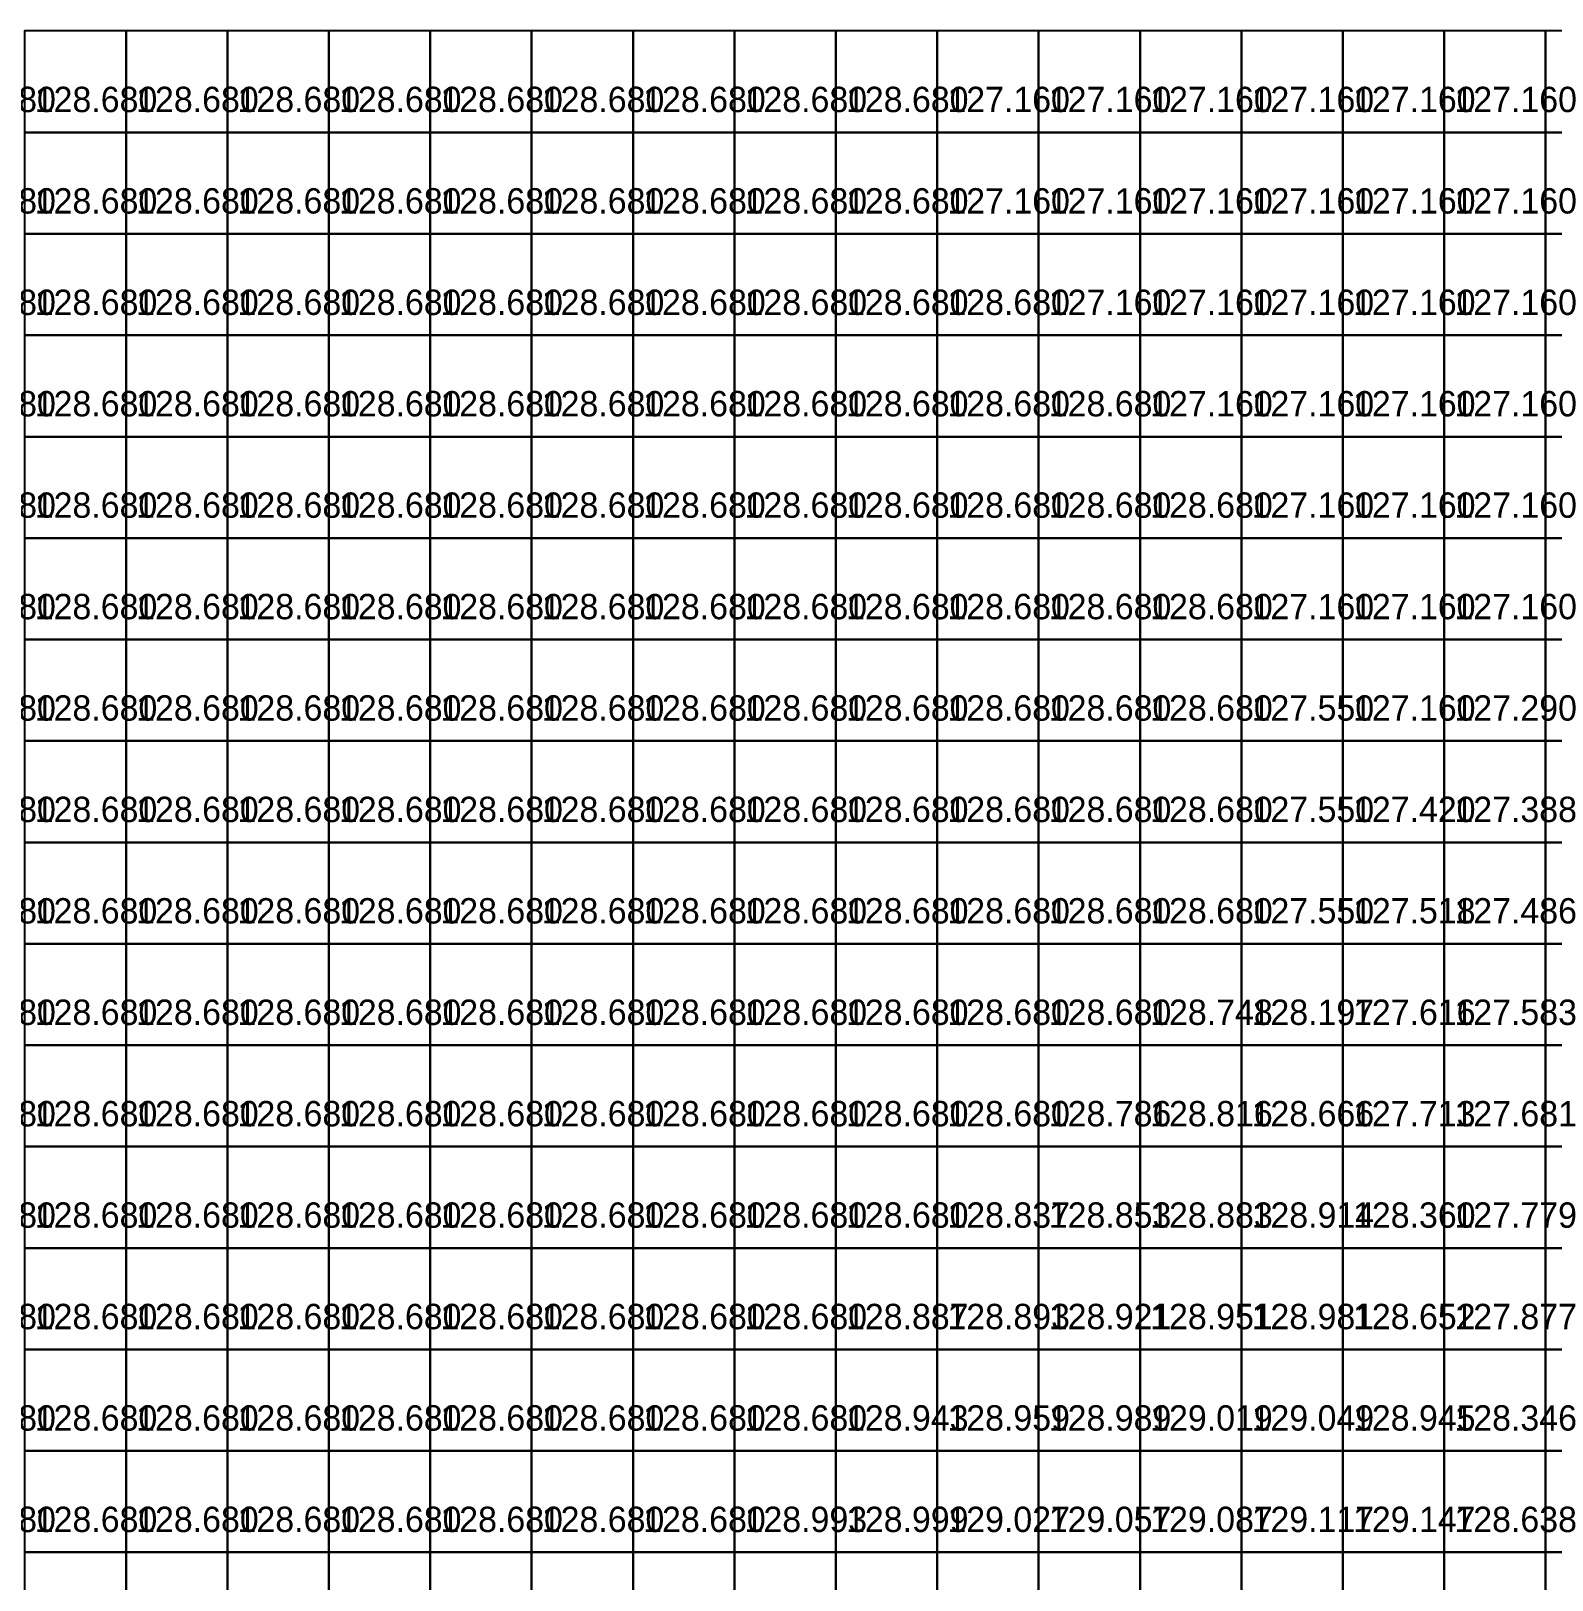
# Model space of a CAD drawing. Header units: metres. Extents: x 287857 to 287978, y 62957 to 63018.
# Drawn here: x 287871.99 to 287886.99, y 63002.56 to 63017.83 of the extents above; entities that cross this region are included whole.
import ezdxf

# ---------------------------------------------------------------- set-up
doc = ezdxf.new("R2010")
doc.units = ezdxf.units.M
for name, color, linetype, true_color in [('SURVEY-INTERP', 7, 'Continuous', 0x94a3b8), ('SURVEY-LEVEL-TXT', 7, 'Continuous', 0x4ade80), ('SURVEY-REAL', 7, 'Continuous', 0x4ade80)]:
    doc.layers.add(name, color=color, linetype=linetype, true_color=true_color)

msp = doc.modelspace()

# ---------------------------------------------------------------- linework, layer by layer
at = {"layer": 'SURVEY-INTERP'}
for points in [[(287871.925, 63016.831, 128.68), (287872.925, 63016.831, 128.68), (287872.925, 63017.831, 128.68), (287871.925, 63017.831, 128.68), (287871.925, 63016.831, 128.68)], [(287872.925, 63016.831, 128.68), (287873.925, 63016.831, 128.68), (287873.925, 63017.831, 128.68), (287872.925, 63017.831, 128.68), (287872.925, 63016.831, 128.68)], [(287873.925, 63016.831, 128.68), (287874.925, 63016.831, 128.68), (287874.925, 63017.831, 128.68), (287873.925, 63017.831, 128.68), (287873.925, 63016.831, 128.68)], [(287874.925, 63016.831, 128.68), (287875.925, 63016.831, 128.68), (287875.925, 63017.831, 128.68), (287874.925, 63017.831, 128.68), (287874.925, 63016.831, 128.68)], [(287875.925, 63016.831, 128.68), (287876.925, 63016.831, 128.68), (287876.925, 63017.831, 128.68), (287875.925, 63017.831, 128.68), (287875.925, 63016.831, 128.68)], [(287876.925, 63016.831, 128.68), (287877.925, 63016.831, 128.68), (287877.925, 63017.831, 128.68), (287876.925, 63017.831, 128.68), (287876.925, 63016.831, 128.68)], [(287877.925, 63016.831, 128.68), (287878.925, 63016.831, 128.68), (287878.925, 63017.831, 128.68), (287877.925, 63017.831, 128.68), (287877.925, 63016.831, 128.68)], [(287878.925, 63016.831, 128.68), (287879.925, 63016.831, 128.68), (287879.925, 63017.831, 128.68), (287878.925, 63017.831, 128.68), (287878.925, 63016.831, 128.68)], [(287879.925, 63016.831, 128.68), (287880.925, 63016.831, 128.68), (287880.925, 63017.831, 128.68), (287879.925, 63017.831, 128.68), (287879.925, 63016.831, 128.68)], [(287880.925, 63016.831, 127.16), (287881.925, 63016.831, 127.16), (287881.925, 63017.831, 127.16), (287880.925, 63017.831, 127.16), (287880.925, 63016.831, 127.16)], [(287881.925, 63016.831, 127.16), (287882.925, 63016.831, 127.16), (287882.925, 63017.831, 127.16), (287881.925, 63017.831, 127.16), (287881.925, 63016.831, 127.16)], [(287882.925, 63016.831, 127.16), (287883.925, 63016.831, 127.16), (287883.925, 63017.831, 127.16), (287882.925, 63017.831, 127.16), (287882.925, 63016.831, 127.16)], [(287883.925, 63016.831, 127.16), (287884.925, 63016.831, 127.16), (287884.925, 63017.831, 127.16), (287883.925, 63017.831, 127.16), (287883.925, 63016.831, 127.16)], [(287884.925, 63016.831, 127.16), (287885.925, 63016.831, 127.16), (287885.925, 63017.831, 127.16), (287884.925, 63017.831, 127.16), (287884.925, 63016.831, 127.16)], [(287885.925, 63016.831, 127.16), (287886.925, 63016.831, 127.16), (287886.925, 63017.831, 127.16), (287885.925, 63017.831, 127.16), (287885.925, 63016.831, 127.16)], [(287886.925, 63016.831, 127.16), (287887.925, 63016.831, 127.16), (287887.925, 63017.831, 127.16), (287886.925, 63017.831, 127.16), (287886.925, 63016.831, 127.16)], [(287871.925, 63015.831, 128.68), (287872.925, 63015.831, 128.68), (287872.925, 63016.831, 128.68), (287871.925, 63016.831, 128.68), (287871.925, 63015.831, 128.68)], [(287872.925, 63015.831, 128.68), (287873.925, 63015.831, 128.68), (287873.925, 63016.831, 128.68), (287872.925, 63016.831, 128.68), (287872.925, 63015.831, 128.68)], [(287873.925, 63015.831, 128.68), (287874.925, 63015.831, 128.68), (287874.925, 63016.831, 128.68), (287873.925, 63016.831, 128.68), (287873.925, 63015.831, 128.68)], [(287874.925, 63015.831, 128.68), (287875.925, 63015.831, 128.68), (287875.925, 63016.831, 128.68), (287874.925, 63016.831, 128.68), (287874.925, 63015.831, 128.68)], [(287875.925, 63015.831, 128.68), (287876.925, 63015.831, 128.68), (287876.925, 63016.831, 128.68), (287875.925, 63016.831, 128.68), (287875.925, 63015.831, 128.68)], [(287876.925, 63015.831, 128.68), (287877.925, 63015.831, 128.68), (287877.925, 63016.831, 128.68), (287876.925, 63016.831, 128.68), (287876.925, 63015.831, 128.68)], [(287877.925, 63015.831, 128.68), (287878.925, 63015.831, 128.68), (287878.925, 63016.831, 128.68), (287877.925, 63016.831, 128.68), (287877.925, 63015.831, 128.68)], [(287878.925, 63015.831, 128.68), (287879.925, 63015.831, 128.68), (287879.925, 63016.831, 128.68), (287878.925, 63016.831, 128.68), (287878.925, 63015.831, 128.68)], [(287879.925, 63015.831, 128.68), (287880.925, 63015.831, 128.68), (287880.925, 63016.831, 128.68), (287879.925, 63016.831, 128.68), (287879.925, 63015.831, 128.68)], [(287880.925, 63015.831, 127.16), (287881.925, 63015.831, 127.16), (287881.925, 63016.831, 127.16), (287880.925, 63016.831, 127.16), (287880.925, 63015.831, 127.16)], [(287881.925, 63015.831, 127.16), (287882.925, 63015.831, 127.16), (287882.925, 63016.831, 127.16), (287881.925, 63016.831, 127.16), (287881.925, 63015.831, 127.16)], [(287882.925, 63015.831, 127.16), (287883.925, 63015.831, 127.16), (287883.925, 63016.831, 127.16), (287882.925, 63016.831, 127.16), (287882.925, 63015.831, 127.16)], [(287883.925, 63015.831, 127.16), (287884.925, 63015.831, 127.16), (287884.925, 63016.831, 127.16), (287883.925, 63016.831, 127.16), (287883.925, 63015.831, 127.16)], [(287884.925, 63015.831, 127.16), (287885.925, 63015.831, 127.16), (287885.925, 63016.831, 127.16), (287884.925, 63016.831, 127.16), (287884.925, 63015.831, 127.16)], [(287885.925, 63015.831, 127.16), (287886.925, 63015.831, 127.16), (287886.925, 63016.831, 127.16), (287885.925, 63016.831, 127.16), (287885.925, 63015.831, 127.16)], [(287886.925, 63015.831, 127.16), (287887.925, 63015.831, 127.16), (287887.925, 63016.831, 127.16), (287886.925, 63016.831, 127.16), (287886.925, 63015.831, 127.16)], [(287871.925, 63014.831, 128.68), (287872.925, 63014.831, 128.68), (287872.925, 63015.831, 128.68), (287871.925, 63015.831, 128.68), (287871.925, 63014.831, 128.68)], [(287872.925, 63014.831, 128.68), (287873.925, 63014.831, 128.68), (287873.925, 63015.831, 128.68), (287872.925, 63015.831, 128.68), (287872.925, 63014.831, 128.68)], [(287873.925, 63014.831, 128.68), (287874.925, 63014.831, 128.68), (287874.925, 63015.831, 128.68), (287873.925, 63015.831, 128.68), (287873.925, 63014.831, 128.68)], [(287874.925, 63014.831, 128.68), (287875.925, 63014.831, 128.68), (287875.925, 63015.831, 128.68), (287874.925, 63015.831, 128.68), (287874.925, 63014.831, 128.68)], [(287875.925, 63014.831, 128.68), (287876.925, 63014.831, 128.68), (287876.925, 63015.831, 128.68), (287875.925, 63015.831, 128.68), (287875.925, 63014.831, 128.68)], [(287876.925, 63014.831, 128.68), (287877.925, 63014.831, 128.68), (287877.925, 63015.831, 128.68), (287876.925, 63015.831, 128.68), (287876.925, 63014.831, 128.68)], [(287877.925, 63014.831, 128.68), (287878.925, 63014.831, 128.68), (287878.925, 63015.831, 128.68), (287877.925, 63015.831, 128.68), (287877.925, 63014.831, 128.68)], [(287878.925, 63014.831, 128.68), (287879.925, 63014.831, 128.68), (287879.925, 63015.831, 128.68), (287878.925, 63015.831, 128.68), (287878.925, 63014.831, 128.68)], [(287879.925, 63014.831, 128.68), (287880.925, 63014.831, 128.68), (287880.925, 63015.831, 128.68), (287879.925, 63015.831, 128.68), (287879.925, 63014.831, 128.68)], [(287880.925, 63014.831, 128.68), (287881.925, 63014.831, 128.68), (287881.925, 63015.831, 128.68), (287880.925, 63015.831, 128.68), (287880.925, 63014.831, 128.68)], [(287881.925, 63014.831, 127.16), (287882.925, 63014.831, 127.16), (287882.925, 63015.831, 127.16), (287881.925, 63015.831, 127.16), (287881.925, 63014.831, 127.16)], [(287882.925, 63014.831, 127.16), (287883.925, 63014.831, 127.16), (287883.925, 63015.831, 127.16), (287882.925, 63015.831, 127.16), (287882.925, 63014.831, 127.16)], [(287883.925, 63014.831, 127.16), (287884.925, 63014.831, 127.16), (287884.925, 63015.831, 127.16), (287883.925, 63015.831, 127.16), (287883.925, 63014.831, 127.16)], [(287884.925, 63014.831, 127.16), (287885.925, 63014.831, 127.16), (287885.925, 63015.831, 127.16), (287884.925, 63015.831, 127.16), (287884.925, 63014.831, 127.16)], [(287885.925, 63014.831, 127.16), (287886.925, 63014.831, 127.16), (287886.925, 63015.831, 127.16), (287885.925, 63015.831, 127.16), (287885.925, 63014.831, 127.16)], [(287886.925, 63014.831, 127.16), (287887.925, 63014.831, 127.16), (287887.925, 63015.831, 127.16), (287886.925, 63015.831, 127.16), (287886.925, 63014.831, 127.16)], [(287871.925, 63013.831, 128.68), (287872.925, 63013.831, 128.68), (287872.925, 63014.831, 128.68), (287871.925, 63014.831, 128.68), (287871.925, 63013.831, 128.68)], [(287872.925, 63013.831, 128.68), (287873.925, 63013.831, 128.68), (287873.925, 63014.831, 128.68), (287872.925, 63014.831, 128.68), (287872.925, 63013.831, 128.68)], [(287873.925, 63013.831, 128.68), (287874.925, 63013.831, 128.68), (287874.925, 63014.831, 128.68), (287873.925, 63014.831, 128.68), (287873.925, 63013.831, 128.68)], [(287874.925, 63013.831, 128.68), (287875.925, 63013.831, 128.68), (287875.925, 63014.831, 128.68), (287874.925, 63014.831, 128.68), (287874.925, 63013.831, 128.68)], [(287875.925, 63013.831, 128.68), (287876.925, 63013.831, 128.68), (287876.925, 63014.831, 128.68), (287875.925, 63014.831, 128.68), (287875.925, 63013.831, 128.68)], [(287876.925, 63013.831, 128.68), (287877.925, 63013.831, 128.68), (287877.925, 63014.831, 128.68), (287876.925, 63014.831, 128.68), (287876.925, 63013.831, 128.68)], [(287877.925, 63013.831, 128.68), (287878.925, 63013.831, 128.68), (287878.925, 63014.831, 128.68), (287877.925, 63014.831, 128.68), (287877.925, 63013.831, 128.68)], [(287878.925, 63013.831, 128.68), (287879.925, 63013.831, 128.68), (287879.925, 63014.831, 128.68), (287878.925, 63014.831, 128.68), (287878.925, 63013.831, 128.68)], [(287879.925, 63013.831, 128.68), (287880.925, 63013.831, 128.68), (287880.925, 63014.831, 128.68), (287879.925, 63014.831, 128.68), (287879.925, 63013.831, 128.68)], [(287880.925, 63013.831, 128.68), (287881.925, 63013.831, 128.68), (287881.925, 63014.831, 128.68), (287880.925, 63014.831, 128.68), (287880.925, 63013.831, 128.68)], [(287881.925, 63013.831, 128.68), (287882.925, 63013.831, 128.68), (287882.925, 63014.831, 128.68), (287881.925, 63014.831, 128.68), (287881.925, 63013.831, 128.68)], [(287882.925, 63013.831, 127.16), (287883.925, 63013.831, 127.16), (287883.925, 63014.831, 127.16), (287882.925, 63014.831, 127.16), (287882.925, 63013.831, 127.16)], [(287883.925, 63013.831, 127.16), (287884.925, 63013.831, 127.16), (287884.925, 63014.831, 127.16), (287883.925, 63014.831, 127.16), (287883.925, 63013.831, 127.16)], [(287884.925, 63013.831, 127.16), (287885.925, 63013.831, 127.16), (287885.925, 63014.831, 127.16), (287884.925, 63014.831, 127.16), (287884.925, 63013.831, 127.16)], [(287885.925, 63013.831, 127.16), (287886.925, 63013.831, 127.16), (287886.925, 63014.831, 127.16), (287885.925, 63014.831, 127.16), (287885.925, 63013.831, 127.16)], [(287886.925, 63013.831, 127.16), (287887.925, 63013.831, 127.16), (287887.925, 63014.831, 127.16), (287886.925, 63014.831, 127.16), (287886.925, 63013.831, 127.16)], [(287871.925, 63012.831, 128.68), (287872.925, 63012.831, 128.68), (287872.925, 63013.831, 128.68), (287871.925, 63013.831, 128.68), (287871.925, 63012.831, 128.68)], [(287872.925, 63012.831, 128.68), (287873.925, 63012.831, 128.68), (287873.925, 63013.831, 128.68), (287872.925, 63013.831, 128.68), (287872.925, 63012.831, 128.68)], [(287873.925, 63012.831, 128.68), (287874.925, 63012.831, 128.68), (287874.925, 63013.831, 128.68), (287873.925, 63013.831, 128.68), (287873.925, 63012.831, 128.68)], [(287874.925, 63012.831, 128.68), (287875.925, 63012.831, 128.68), (287875.925, 63013.831, 128.68), (287874.925, 63013.831, 128.68), (287874.925, 63012.831, 128.68)], [(287875.925, 63012.831, 128.68), (287876.925, 63012.831, 128.68), (287876.925, 63013.831, 128.68), (287875.925, 63013.831, 128.68), (287875.925, 63012.831, 128.68)], [(287876.925, 63012.831, 128.68), (287877.925, 63012.831, 128.68), (287877.925, 63013.831, 128.68), (287876.925, 63013.831, 128.68), (287876.925, 63012.831, 128.68)], [(287877.925, 63012.831, 128.68), (287878.925, 63012.831, 128.68), (287878.925, 63013.831, 128.68), (287877.925, 63013.831, 128.68), (287877.925, 63012.831, 128.68)], [(287878.925, 63012.831, 128.68), (287879.925, 63012.831, 128.68), (287879.925, 63013.831, 128.68), (287878.925, 63013.831, 128.68), (287878.925, 63012.831, 128.68)], [(287879.925, 63012.831, 128.68), (287880.925, 63012.831, 128.68), (287880.925, 63013.831, 128.68), (287879.925, 63013.831, 128.68), (287879.925, 63012.831, 128.68)], [(287880.925, 63012.831, 128.68), (287881.925, 63012.831, 128.68), (287881.925, 63013.831, 128.68), (287880.925, 63013.831, 128.68), (287880.925, 63012.831, 128.68)], [(287881.925, 63012.831, 128.68), (287882.925, 63012.831, 128.68), (287882.925, 63013.831, 128.68), (287881.925, 63013.831, 128.68), (287881.925, 63012.831, 128.68)], [(287882.925, 63012.831, 128.68), (287883.925, 63012.831, 128.68), (287883.925, 63013.831, 128.68), (287882.925, 63013.831, 128.68), (287882.925, 63012.831, 128.68)], [(287883.925, 63012.831, 127.16), (287884.925, 63012.831, 127.16), (287884.925, 63013.831, 127.16), (287883.925, 63013.831, 127.16), (287883.925, 63012.831, 127.16)], [(287884.925, 63012.831, 127.16), (287885.925, 63012.831, 127.16), (287885.925, 63013.831, 127.16), (287884.925, 63013.831, 127.16), (287884.925, 63012.831, 127.16)], [(287885.925, 63012.831, 127.16), (287886.925, 63012.831, 127.16), (287886.925, 63013.831, 127.16), (287885.925, 63013.831, 127.16), (287885.925, 63012.831, 127.16)], [(287886.925, 63012.831, 127.16), (287887.925, 63012.831, 127.16), (287887.925, 63013.831, 127.16), (287886.925, 63013.831, 127.16), (287886.925, 63012.831, 127.16)], [(287871.925, 63011.831, 128.68), (287872.925, 63011.831, 128.68), (287872.925, 63012.831, 128.68), (287871.925, 63012.831, 128.68), (287871.925, 63011.831, 128.68)], [(287872.925, 63011.831, 128.68), (287873.925, 63011.831, 128.68), (287873.925, 63012.831, 128.68), (287872.925, 63012.831, 128.68), (287872.925, 63011.831, 128.68)], [(287873.925, 63011.831, 128.68), (287874.925, 63011.831, 128.68), (287874.925, 63012.831, 128.68), (287873.925, 63012.831, 128.68), (287873.925, 63011.831, 128.68)], [(287874.925, 63011.831, 128.68), (287875.925, 63011.831, 128.68), (287875.925, 63012.831, 128.68), (287874.925, 63012.831, 128.68), (287874.925, 63011.831, 128.68)], [(287875.925, 63011.831, 128.68), (287876.925, 63011.831, 128.68), (287876.925, 63012.831, 128.68), (287875.925, 63012.831, 128.68), (287875.925, 63011.831, 128.68)], [(287876.925, 63011.831, 128.68), (287877.925, 63011.831, 128.68), (287877.925, 63012.831, 128.68), (287876.925, 63012.831, 128.68), (287876.925, 63011.831, 128.68)], [(287877.925, 63011.831, 128.68), (287878.925, 63011.831, 128.68), (287878.925, 63012.831, 128.68), (287877.925, 63012.831, 128.68), (287877.925, 63011.831, 128.68)], [(287878.925, 63011.831, 128.68), (287879.925, 63011.831, 128.68), (287879.925, 63012.831, 128.68), (287878.925, 63012.831, 128.68), (287878.925, 63011.831, 128.68)], [(287879.925, 63011.831, 128.68), (287880.925, 63011.831, 128.68), (287880.925, 63012.831, 128.68), (287879.925, 63012.831, 128.68), (287879.925, 63011.831, 128.68)], [(287880.925, 63011.831, 128.68), (287881.925, 63011.831, 128.68), (287881.925, 63012.831, 128.68), (287880.925, 63012.831, 128.68), (287880.925, 63011.831, 128.68)], [(287881.925, 63011.831, 128.68), (287882.925, 63011.831, 128.68), (287882.925, 63012.831, 128.68), (287881.925, 63012.831, 128.68), (287881.925, 63011.831, 128.68)], [(287882.925, 63011.831, 128.68), (287883.925, 63011.831, 128.68), (287883.925, 63012.831, 128.68), (287882.925, 63012.831, 128.68), (287882.925, 63011.831, 128.68)], [(287883.925, 63011.831, 127.16), (287884.925, 63011.831, 127.16), (287884.925, 63012.831, 127.16), (287883.925, 63012.831, 127.16), (287883.925, 63011.831, 127.16)], [(287884.925, 63011.831, 127.16), (287885.925, 63011.831, 127.16), (287885.925, 63012.831, 127.16), (287884.925, 63012.831, 127.16), (287884.925, 63011.831, 127.16)], [(287885.925, 63011.831, 127.16), (287886.925, 63011.831, 127.16), (287886.925, 63012.831, 127.16), (287885.925, 63012.831, 127.16), (287885.925, 63011.831, 127.16)], [(287871.925, 63010.831, 128.68), (287872.925, 63010.831, 128.68), (287872.925, 63011.831, 128.68), (287871.925, 63011.831, 128.68), (287871.925, 63010.831, 128.68)], [(287872.925, 63010.831, 128.68), (287873.925, 63010.831, 128.68), (287873.925, 63011.831, 128.68), (287872.925, 63011.831, 128.68), (287872.925, 63010.831, 128.68)], [(287873.925, 63010.831, 128.68), (287874.925, 63010.831, 128.68), (287874.925, 63011.831, 128.68), (287873.925, 63011.831, 128.68), (287873.925, 63010.831, 128.68)], [(287874.925, 63010.831, 128.68), (287875.925, 63010.831, 128.68), (287875.925, 63011.831, 128.68), (287874.925, 63011.831, 128.68), (287874.925, 63010.831, 128.68)], [(287875.925, 63010.831, 128.68), (287876.925, 63010.831, 128.68), (287876.925, 63011.831, 128.68), (287875.925, 63011.831, 128.68), (287875.925, 63010.831, 128.68)], [(287876.925, 63010.831, 128.68), (287877.925, 63010.831, 128.68), (287877.925, 63011.831, 128.68), (287876.925, 63011.831, 128.68), (287876.925, 63010.831, 128.68)], [(287877.925, 63010.831, 128.68), (287878.925, 63010.831, 128.68), (287878.925, 63011.831, 128.68), (287877.925, 63011.831, 128.68), (287877.925, 63010.831, 128.68)], [(287878.925, 63010.831, 128.68), (287879.925, 63010.831, 128.68), (287879.925, 63011.831, 128.68), (287878.925, 63011.831, 128.68), (287878.925, 63010.831, 128.68)], [(287879.925, 63010.831, 128.68), (287880.925, 63010.831, 128.68), (287880.925, 63011.831, 128.68), (287879.925, 63011.831, 128.68), (287879.925, 63010.831, 128.68)], [(287880.925, 63010.831, 128.68), (287881.925, 63010.831, 128.68), (287881.925, 63011.831, 128.68), (287880.925, 63011.831, 128.68), (287880.925, 63010.831, 128.68)], [(287881.925, 63010.831, 128.68), (287882.925, 63010.831, 128.68), (287882.925, 63011.831, 128.68), (287881.925, 63011.831, 128.68), (287881.925, 63010.831, 128.68)], [(287882.925, 63010.831, 128.68), (287883.925, 63010.831, 128.68), (287883.925, 63011.831, 128.68), (287882.925, 63011.831, 128.68), (287882.925, 63010.831, 128.68)], [(287883.925, 63010.831, 127.55), (287884.925, 63010.831, 127.55), (287884.925, 63011.831, 127.55), (287883.925, 63011.831, 127.55), (287883.925, 63010.831, 127.55)], [(287884.925, 63010.831, 127.16), (287885.925, 63010.831, 127.16), (287885.925, 63011.831, 127.16), (287884.925, 63011.831, 127.16), (287884.925, 63010.831, 127.16)], [(287885.925, 63010.831, 127.29), (287886.925, 63010.831, 127.29), (287886.925, 63011.831, 127.29), (287885.925, 63011.831, 127.29), (287885.925, 63010.831, 127.29)], [(287886.925, 63010.831, 127.258), (287887.925, 63010.831, 127.258), (287887.925, 63011.831, 127.258), (287886.925, 63011.831, 127.258), (287886.925, 63010.831, 127.258)], [(287871.925, 63009.831, 128.68), (287872.925, 63009.831, 128.68), (287872.925, 63010.831, 128.68), (287871.925, 63010.831, 128.68), (287871.925, 63009.831, 128.68)], [(287872.925, 63009.831, 128.68), (287873.925, 63009.831, 128.68), (287873.925, 63010.831, 128.68), (287872.925, 63010.831, 128.68), (287872.925, 63009.831, 128.68)], [(287873.925, 63009.831, 128.68), (287874.925, 63009.831, 128.68), (287874.925, 63010.831, 128.68), (287873.925, 63010.831, 128.68), (287873.925, 63009.831, 128.68)], [(287874.925, 63009.831, 128.68), (287875.925, 63009.831, 128.68), (287875.925, 63010.831, 128.68), (287874.925, 63010.831, 128.68), (287874.925, 63009.831, 128.68)], [(287875.925, 63009.831, 128.68), (287876.925, 63009.831, 128.68), (287876.925, 63010.831, 128.68), (287875.925, 63010.831, 128.68), (287875.925, 63009.831, 128.68)], [(287876.925, 63009.831, 128.68), (287877.925, 63009.831, 128.68), (287877.925, 63010.831, 128.68), (287876.925, 63010.831, 128.68), (287876.925, 63009.831, 128.68)], [(287877.925, 63009.831, 128.68), (287878.925, 63009.831, 128.68), (287878.925, 63010.831, 128.68), (287877.925, 63010.831, 128.68), (287877.925, 63009.831, 128.68)], [(287878.925, 63009.831, 128.68), (287879.925, 63009.831, 128.68), (287879.925, 63010.831, 128.68), (287878.925, 63010.831, 128.68), (287878.925, 63009.831, 128.68)], [(287879.925, 63009.831, 128.68), (287880.925, 63009.831, 128.68), (287880.925, 63010.831, 128.68), (287879.925, 63010.831, 128.68), (287879.925, 63009.831, 128.68)], [(287880.925, 63009.831, 128.68), (287881.925, 63009.831, 128.68), (287881.925, 63010.831, 128.68), (287880.925, 63010.831, 128.68), (287880.925, 63009.831, 128.68)], [(287881.925, 63009.831, 128.68), (287882.925, 63009.831, 128.68), (287882.925, 63010.831, 128.68), (287881.925, 63010.831, 128.68), (287881.925, 63009.831, 128.68)], [(287882.925, 63009.831, 128.68), (287883.925, 63009.831, 128.68), (287883.925, 63010.831, 128.68), (287882.925, 63010.831, 128.68), (287882.925, 63009.831, 128.68)], [(287883.925, 63009.831, 127.55), (287884.925, 63009.831, 127.55), (287884.925, 63010.831, 127.55), (287883.925, 63010.831, 127.55), (287883.925, 63009.831, 127.55)], [(287884.925, 63009.831, 127.42), (287885.925, 63009.831, 127.42), (287885.925, 63010.831, 127.42), (287884.925, 63010.831, 127.42), (287884.925, 63009.831, 127.42)], [(287885.925, 63009.831, 127.388), (287886.925, 63009.831, 127.388), (287886.925, 63010.831, 127.388), (287885.925, 63010.831, 127.388), (287885.925, 63009.831, 127.388)], [(287886.925, 63009.831, 127.356), (287887.925, 63009.831, 127.356), (287887.925, 63010.831, 127.356), (287886.925, 63010.831, 127.356), (287886.925, 63009.831, 127.356)], [(287871.925, 63008.831, 128.68), (287872.925, 63008.831, 128.68), (287872.925, 63009.831, 128.68), (287871.925, 63009.831, 128.68), (287871.925, 63008.831, 128.68)], [(287872.925, 63008.831, 128.68), (287873.925, 63008.831, 128.68), (287873.925, 63009.831, 128.68), (287872.925, 63009.831, 128.68), (287872.925, 63008.831, 128.68)], [(287873.925, 63008.831, 128.68), (287874.925, 63008.831, 128.68), (287874.925, 63009.831, 128.68), (287873.925, 63009.831, 128.68), (287873.925, 63008.831, 128.68)], [(287874.925, 63008.831, 128.68), (287875.925, 63008.831, 128.68), (287875.925, 63009.831, 128.68), (287874.925, 63009.831, 128.68), (287874.925, 63008.831, 128.68)], [(287875.925, 63008.831, 128.68), (287876.925, 63008.831, 128.68), (287876.925, 63009.831, 128.68), (287875.925, 63009.831, 128.68), (287875.925, 63008.831, 128.68)], [(287876.925, 63008.831, 128.68), (287877.925, 63008.831, 128.68), (287877.925, 63009.831, 128.68), (287876.925, 63009.831, 128.68), (287876.925, 63008.831, 128.68)], [(287877.925, 63008.831, 128.68), (287878.925, 63008.831, 128.68), (287878.925, 63009.831, 128.68), (287877.925, 63009.831, 128.68), (287877.925, 63008.831, 128.68)], [(287878.925, 63008.831, 128.68), (287879.925, 63008.831, 128.68), (287879.925, 63009.831, 128.68), (287878.925, 63009.831, 128.68), (287878.925, 63008.831, 128.68)], [(287879.925, 63008.831, 128.68), (287880.925, 63008.831, 128.68), (287880.925, 63009.831, 128.68), (287879.925, 63009.831, 128.68), (287879.925, 63008.831, 128.68)], [(287880.925, 63008.831, 128.68), (287881.925, 63008.831, 128.68), (287881.925, 63009.831, 128.68), (287880.925, 63009.831, 128.68), (287880.925, 63008.831, 128.68)], [(287881.925, 63008.831, 128.68), (287882.925, 63008.831, 128.68), (287882.925, 63009.831, 128.68), (287881.925, 63009.831, 128.68), (287881.925, 63008.831, 128.68)], [(287884.925, 63008.831, 127.518), (287885.925, 63008.831, 127.518), (287885.925, 63009.831, 127.518), (287884.925, 63009.831, 127.518), (287884.925, 63008.831, 127.518)], [(287885.925, 63008.831, 127.486), (287886.925, 63008.831, 127.486), (287886.925, 63009.831, 127.486), (287885.925, 63009.831, 127.486), (287885.925, 63008.831, 127.486)], [(287886.925, 63008.831, 127.453), (287887.925, 63008.831, 127.453), (287887.925, 63009.831, 127.453), (287886.925, 63009.831, 127.453), (287886.925, 63008.831, 127.453)], [(287871.925, 63007.831, 128.68), (287872.925, 63007.831, 128.68), (287872.925, 63008.831, 128.68), (287871.925, 63008.831, 128.68), (287871.925, 63007.831, 128.68)], [(287872.925, 63007.831, 128.68), (287873.925, 63007.831, 128.68), (287873.925, 63008.831, 128.68), (287872.925, 63008.831, 128.68), (287872.925, 63007.831, 128.68)], [(287873.925, 63007.831, 128.68), (287874.925, 63007.831, 128.68), (287874.925, 63008.831, 128.68), (287873.925, 63008.831, 128.68), (287873.925, 63007.831, 128.68)], [(287874.925, 63007.831, 128.68), (287875.925, 63007.831, 128.68), (287875.925, 63008.831, 128.68), (287874.925, 63008.831, 128.68), (287874.925, 63007.831, 128.68)], [(287875.925, 63007.831, 128.68), (287876.925, 63007.831, 128.68), (287876.925, 63008.831, 128.68), (287875.925, 63008.831, 128.68), (287875.925, 63007.831, 128.68)], [(287876.925, 63007.831, 128.68), (287877.925, 63007.831, 128.68), (287877.925, 63008.831, 128.68), (287876.925, 63008.831, 128.68), (287876.925, 63007.831, 128.68)], [(287877.925, 63007.831, 128.68), (287878.925, 63007.831, 128.68), (287878.925, 63008.831, 128.68), (287877.925, 63008.831, 128.68), (287877.925, 63007.831, 128.68)], [(287878.925, 63007.831, 128.68), (287879.925, 63007.831, 128.68), (287879.925, 63008.831, 128.68), (287878.925, 63008.831, 128.68), (287878.925, 63007.831, 128.68)], [(287879.925, 63007.831, 128.68), (287880.925, 63007.831, 128.68), (287880.925, 63008.831, 128.68), (287879.925, 63008.831, 128.68), (287879.925, 63007.831, 128.68)], [(287880.925, 63007.831, 128.68), (287881.925, 63007.831, 128.68), (287881.925, 63008.831, 128.68), (287880.925, 63008.831, 128.68), (287880.925, 63007.831, 128.68)], [(287881.925, 63007.831, 128.68), (287882.925, 63007.831, 128.68), (287882.925, 63008.831, 128.68), (287881.925, 63008.831, 128.68), (287881.925, 63007.831, 128.68)], [(287882.925, 63007.831, 128.748), (287883.925, 63007.831, 128.748), (287883.925, 63008.831, 128.748), (287882.925, 63008.831, 128.748), (287882.925, 63007.831, 128.748)], [(287883.925, 63007.831, 128.197), (287884.925, 63007.831, 128.197), (287884.925, 63008.831, 128.197), (287883.925, 63008.831, 128.197), (287883.925, 63007.831, 128.197)], [(287884.925, 63007.831, 127.616), (287885.925, 63007.831, 127.616), (287885.925, 63008.831, 127.616), (287884.925, 63008.831, 127.616), (287884.925, 63007.831, 127.616)], [(287885.925, 63007.831, 127.583), (287886.925, 63007.831, 127.583), (287886.925, 63008.831, 127.583), (287885.925, 63008.831, 127.583), (287885.925, 63007.831, 127.583)], [(287886.925, 63007.831, 127.551), (287887.925, 63007.831, 127.551), (287887.925, 63008.831, 127.551), (287886.925, 63008.831, 127.551), (287886.925, 63007.831, 127.551)], [(287871.925, 63006.831, 128.68), (287872.925, 63006.831, 128.68), (287872.925, 63007.831, 128.68), (287871.925, 63007.831, 128.68), (287871.925, 63006.831, 128.68)], [(287872.925, 63006.831, 128.68), (287873.925, 63006.831, 128.68), (287873.925, 63007.831, 128.68), (287872.925, 63007.831, 128.68), (287872.925, 63006.831, 128.68)], [(287873.925, 63006.831, 128.68), (287874.925, 63006.831, 128.68), (287874.925, 63007.831, 128.68), (287873.925, 63007.831, 128.68), (287873.925, 63006.831, 128.68)], [(287874.925, 63006.831, 128.68), (287875.925, 63006.831, 128.68), (287875.925, 63007.831, 128.68), (287874.925, 63007.831, 128.68), (287874.925, 63006.831, 128.68)], [(287875.925, 63006.831, 128.68), (287876.925, 63006.831, 128.68), (287876.925, 63007.831, 128.68), (287875.925, 63007.831, 128.68), (287875.925, 63006.831, 128.68)], [(287876.925, 63006.831, 128.68), (287877.925, 63006.831, 128.68), (287877.925, 63007.831, 128.68), (287876.925, 63007.831, 128.68), (287876.925, 63006.831, 128.68)], [(287877.925, 63006.831, 128.68), (287878.925, 63006.831, 128.68), (287878.925, 63007.831, 128.68), (287877.925, 63007.831, 128.68), (287877.925, 63006.831, 128.68)], [(287878.925, 63006.831, 128.68), (287879.925, 63006.831, 128.68), (287879.925, 63007.831, 128.68), (287878.925, 63007.831, 128.68), (287878.925, 63006.831, 128.68)], [(287879.925, 63006.831, 128.68), (287880.925, 63006.831, 128.68), (287880.925, 63007.831, 128.68), (287879.925, 63007.831, 128.68), (287879.925, 63006.831, 128.68)], [(287880.925, 63006.831, 128.68), (287881.925, 63006.831, 128.68), (287881.925, 63007.831, 128.68), (287880.925, 63007.831, 128.68), (287880.925, 63006.831, 128.68)], [(287881.925, 63006.831, 128.786), (287882.925, 63006.831, 128.786), (287882.925, 63007.831, 128.786), (287881.925, 63007.831, 128.786), (287881.925, 63006.831, 128.786)], [(287882.925, 63006.831, 128.816), (287883.925, 63006.831, 128.816), (287883.925, 63007.831, 128.816), (287882.925, 63007.831, 128.816), (287882.925, 63006.831, 128.816)], [(287883.925, 63006.831, 128.666), (287884.925, 63006.831, 128.666), (287884.925, 63007.831, 128.666), (287883.925, 63007.831, 128.666), (287883.925, 63006.831, 128.666)], [(287884.925, 63006.831, 127.713), (287885.925, 63006.831, 127.713), (287885.925, 63007.831, 127.713), (287884.925, 63007.831, 127.713), (287884.925, 63006.831, 127.713)], [(287885.925, 63006.831, 127.681), (287886.925, 63006.831, 127.681), (287886.925, 63007.831, 127.681), (287885.925, 63007.831, 127.681), (287885.925, 63006.831, 127.681)], [(287886.925, 63006.831, 127.649), (287887.925, 63006.831, 127.649), (287887.925, 63007.831, 127.649), (287886.925, 63007.831, 127.649), (287886.925, 63006.831, 127.649)], [(287871.925, 63005.831, 128.68), (287872.925, 63005.831, 128.68), (287872.925, 63006.831, 128.68), (287871.925, 63006.831, 128.68), (287871.925, 63005.831, 128.68)], [(287872.925, 63005.831, 128.68), (287873.925, 63005.831, 128.68), (287873.925, 63006.831, 128.68), (287872.925, 63006.831, 128.68), (287872.925, 63005.831, 128.68)], [(287873.925, 63005.831, 128.68), (287874.925, 63005.831, 128.68), (287874.925, 63006.831, 128.68), (287873.925, 63006.831, 128.68), (287873.925, 63005.831, 128.68)], [(287874.925, 63005.831, 128.68), (287875.925, 63005.831, 128.68), (287875.925, 63006.831, 128.68), (287874.925, 63006.831, 128.68), (287874.925, 63005.831, 128.68)], [(287875.925, 63005.831, 128.68), (287876.925, 63005.831, 128.68), (287876.925, 63006.831, 128.68), (287875.925, 63006.831, 128.68), (287875.925, 63005.831, 128.68)], [(287876.925, 63005.831, 128.68), (287877.925, 63005.831, 128.68), (287877.925, 63006.831, 128.68), (287876.925, 63006.831, 128.68), (287876.925, 63005.831, 128.68)], [(287877.925, 63005.831, 128.68), (287878.925, 63005.831, 128.68), (287878.925, 63006.831, 128.68), (287877.925, 63006.831, 128.68), (287877.925, 63005.831, 128.68)], [(287878.925, 63005.831, 128.68), (287879.925, 63005.831, 128.68), (287879.925, 63006.831, 128.68), (287878.925, 63006.831, 128.68), (287878.925, 63005.831, 128.68)], [(287879.925, 63005.831, 128.68), (287880.925, 63005.831, 128.68), (287880.925, 63006.831, 128.68), (287879.925, 63006.831, 128.68), (287879.925, 63005.831, 128.68)], [(287880.925, 63005.831, 128.837), (287881.925, 63005.831, 128.837), (287881.925, 63006.831, 128.837), (287880.925, 63006.831, 128.837), (287880.925, 63005.831, 128.837)], [(287881.925, 63005.831, 128.853), (287882.925, 63005.831, 128.853), (287882.925, 63006.831, 128.853), (287881.925, 63006.831, 128.853), (287881.925, 63005.831, 128.853)], [(287882.925, 63005.831, 128.883), (287883.925, 63005.831, 128.883), (287883.925, 63006.831, 128.883), (287882.925, 63006.831, 128.883), (287882.925, 63005.831, 128.883)], [(287883.925, 63005.831, 128.914), (287884.925, 63005.831, 128.914), (287884.925, 63006.831, 128.914), (287883.925, 63006.831, 128.914), (287883.925, 63005.831, 128.914)], [(287884.925, 63005.831, 128.36), (287885.925, 63005.831, 128.36), (287885.925, 63006.831, 128.36), (287884.925, 63006.831, 128.36), (287884.925, 63005.831, 128.36)], [(287885.925, 63005.831, 127.779), (287886.925, 63005.831, 127.779), (287886.925, 63006.831, 127.779), (287885.925, 63006.831, 127.779), (287885.925, 63005.831, 127.779)], [(287886.925, 63005.831, 127.747), (287887.925, 63005.831, 127.747), (287887.925, 63006.831, 127.747), (287886.925, 63006.831, 127.747), (287886.925, 63005.831, 127.747)], [(287871.925, 63004.831, 128.68), (287872.925, 63004.831, 128.68), (287872.925, 63005.831, 128.68), (287871.925, 63005.831, 128.68), (287871.925, 63004.831, 128.68)], [(287872.925, 63004.831, 128.68), (287873.925, 63004.831, 128.68), (287873.925, 63005.831, 128.68), (287872.925, 63005.831, 128.68), (287872.925, 63004.831, 128.68)], [(287873.925, 63004.831, 128.68), (287874.925, 63004.831, 128.68), (287874.925, 63005.831, 128.68), (287873.925, 63005.831, 128.68), (287873.925, 63004.831, 128.68)], [(287874.925, 63004.831, 128.68), (287875.925, 63004.831, 128.68), (287875.925, 63005.831, 128.68), (287874.925, 63005.831, 128.68), (287874.925, 63004.831, 128.68)], [(287875.925, 63004.831, 128.68), (287876.925, 63004.831, 128.68), (287876.925, 63005.831, 128.68), (287875.925, 63005.831, 128.68), (287875.925, 63004.831, 128.68)], [(287876.925, 63004.831, 128.68), (287877.925, 63004.831, 128.68), (287877.925, 63005.831, 128.68), (287876.925, 63005.831, 128.68), (287876.925, 63004.831, 128.68)], [(287877.925, 63004.831, 128.68), (287878.925, 63004.831, 128.68), (287878.925, 63005.831, 128.68), (287877.925, 63005.831, 128.68), (287877.925, 63004.831, 128.68)], [(287878.925, 63004.831, 128.68), (287879.925, 63004.831, 128.68), (287879.925, 63005.831, 128.68), (287878.925, 63005.831, 128.68), (287878.925, 63004.831, 128.68)], [(287879.925, 63004.831, 128.887), (287880.925, 63004.831, 128.887), (287880.925, 63005.831, 128.887), (287879.925, 63005.831, 128.887), (287879.925, 63004.831, 128.887)], [(287880.925, 63004.831, 128.893), (287881.925, 63004.831, 128.893), (287881.925, 63005.831, 128.893), (287880.925, 63005.831, 128.893), (287880.925, 63004.831, 128.893)], [(287881.925, 63004.831, 128.921), (287882.925, 63004.831, 128.921), (287882.925, 63005.831, 128.921), (287881.925, 63005.831, 128.921), (287881.925, 63004.831, 128.921)], [(287882.925, 63004.831, 128.951), (287883.925, 63004.831, 128.951), (287883.925, 63005.831, 128.951), (287882.925, 63005.831, 128.951), (287882.925, 63004.831, 128.951)], [(287883.925, 63004.831, 128.981), (287884.925, 63004.831, 128.981), (287884.925, 63005.831, 128.981), (287883.925, 63005.831, 128.981), (287883.925, 63004.831, 128.981)], [(287884.925, 63004.831, 128.652), (287885.925, 63004.831, 128.652), (287885.925, 63005.831, 128.652), (287884.925, 63005.831, 128.652), (287884.925, 63004.831, 128.652)], [(287885.925, 63004.831, 127.877), (287886.925, 63004.831, 127.877), (287886.925, 63005.831, 127.877), (287885.925, 63005.831, 127.877), (287885.925, 63004.831, 127.877)], [(287886.925, 63004.831, 127.844), (287887.925, 63004.831, 127.844), (287887.925, 63005.831, 127.844), (287886.925, 63005.831, 127.844), (287886.925, 63004.831, 127.844)], [(287871.925, 63003.831, 128.68), (287872.925, 63003.831, 128.68), (287872.925, 63004.831, 128.68), (287871.925, 63004.831, 128.68), (287871.925, 63003.831, 128.68)], [(287872.925, 63003.831, 128.68), (287873.925, 63003.831, 128.68), (287873.925, 63004.831, 128.68), (287872.925, 63004.831, 128.68), (287872.925, 63003.831, 128.68)], [(287873.925, 63003.831, 128.68), (287874.925, 63003.831, 128.68), (287874.925, 63004.831, 128.68), (287873.925, 63004.831, 128.68), (287873.925, 63003.831, 128.68)], [(287874.925, 63003.831, 128.68), (287875.925, 63003.831, 128.68), (287875.925, 63004.831, 128.68), (287874.925, 63004.831, 128.68), (287874.925, 63003.831, 128.68)], [(287875.925, 63003.831, 128.68), (287876.925, 63003.831, 128.68), (287876.925, 63004.831, 128.68), (287875.925, 63004.831, 128.68), (287875.925, 63003.831, 128.68)], [(287876.925, 63003.831, 128.68), (287877.925, 63003.831, 128.68), (287877.925, 63004.831, 128.68), (287876.925, 63004.831, 128.68), (287876.925, 63003.831, 128.68)], [(287877.925, 63003.831, 128.68), (287878.925, 63003.831, 128.68), (287878.925, 63004.831, 128.68), (287877.925, 63004.831, 128.68), (287877.925, 63003.831, 128.68)], [(287878.925, 63003.831, 128.68), (287879.925, 63003.831, 128.68), (287879.925, 63004.831, 128.68), (287878.925, 63004.831, 128.68), (287878.925, 63003.831, 128.68)], [(287879.925, 63003.831, 128.943), (287880.925, 63003.831, 128.943), (287880.925, 63004.831, 128.943), (287879.925, 63004.831, 128.943), (287879.925, 63003.831, 128.943)], [(287880.925, 63003.831, 128.959), (287881.925, 63003.831, 128.959), (287881.925, 63004.831, 128.959), (287880.925, 63004.831, 128.959), (287880.925, 63003.831, 128.959)], [(287881.925, 63003.831, 128.989), (287882.925, 63003.831, 128.989), (287882.925, 63004.831, 128.989), (287881.925, 63004.831, 128.989), (287881.925, 63003.831, 128.989)], [(287882.925, 63003.831, 129.019), (287883.925, 63003.831, 129.019), (287883.925, 63004.831, 129.019), (287882.925, 63004.831, 129.019), (287882.925, 63003.831, 129.019)], [(287883.925, 63003.831, 129.049), (287884.925, 63003.831, 129.049), (287884.925, 63004.831, 129.049), (287883.925, 63004.831, 129.049), (287883.925, 63003.831, 129.049)], [(287884.925, 63003.831, 128.945), (287885.925, 63003.831, 128.945), (287885.925, 63004.831, 128.945), (287884.925, 63004.831, 128.945), (287884.925, 63003.831, 128.945)], [(287885.925, 63003.831, 128.346), (287886.925, 63003.831, 128.346), (287886.925, 63004.831, 128.346), (287885.925, 63004.831, 128.346), (287885.925, 63003.831, 128.346)], [(287886.925, 63003.831, 127.942), (287887.925, 63003.831, 127.942), (287887.925, 63004.831, 127.942), (287886.925, 63004.831, 127.942), (287886.925, 63003.831, 127.942)], [(287871.925, 63002.831, 128.68), (287872.925, 63002.831, 128.68), (287872.925, 63003.831, 128.68), (287871.925, 63003.831, 128.68), (287871.925, 63002.831, 128.68)], [(287872.925, 63002.831, 128.68), (287873.925, 63002.831, 128.68), (287873.925, 63003.831, 128.68), (287872.925, 63003.831, 128.68), (287872.925, 63002.831, 128.68)], [(287873.925, 63002.831, 128.68), (287874.925, 63002.831, 128.68), (287874.925, 63003.831, 128.68), (287873.925, 63003.831, 128.68), (287873.925, 63002.831, 128.68)], [(287874.925, 63002.831, 128.68), (287875.925, 63002.831, 128.68), (287875.925, 63003.831, 128.68), (287874.925, 63003.831, 128.68), (287874.925, 63002.831, 128.68)], [(287875.925, 63002.831, 128.68), (287876.925, 63002.831, 128.68), (287876.925, 63003.831, 128.68), (287875.925, 63003.831, 128.68), (287875.925, 63002.831, 128.68)], [(287876.925, 63002.831, 128.68), (287877.925, 63002.831, 128.68), (287877.925, 63003.831, 128.68), (287876.925, 63003.831, 128.68), (287876.925, 63002.831, 128.68)], [(287877.925, 63002.831, 128.68), (287878.925, 63002.831, 128.68), (287878.925, 63003.831, 128.68), (287877.925, 63003.831, 128.68), (287877.925, 63002.831, 128.68)], [(287878.925, 63002.831, 128.993), (287879.925, 63002.831, 128.993), (287879.925, 63003.831, 128.993), (287878.925, 63003.831, 128.993), (287878.925, 63002.831, 128.993)], [(287879.925, 63002.831, 128.999), (287880.925, 63002.831, 128.999), (287880.925, 63003.831, 128.999), (287879.925, 63003.831, 128.999), (287879.925, 63002.831, 128.999)], [(287880.925, 63002.831, 129.027), (287881.925, 63002.831, 129.027), (287881.925, 63003.831, 129.027), (287880.925, 63003.831, 129.027), (287880.925, 63002.831, 129.027)], [(287881.925, 63002.831, 129.057), (287882.925, 63002.831, 129.057), (287882.925, 63003.831, 129.057), (287881.925, 63003.831, 129.057), (287881.925, 63002.831, 129.057)], [(287882.925, 63002.831, 129.087), (287883.925, 63002.831, 129.087), (287883.925, 63003.831, 129.087), (287882.925, 63003.831, 129.087), (287882.925, 63002.831, 129.087)], [(287883.925, 63002.831, 129.117), (287884.925, 63002.831, 129.117), (287884.925, 63003.831, 129.117), (287883.925, 63003.831, 129.117), (287883.925, 63002.831, 129.117)], [(287884.925, 63002.831, 129.147), (287885.925, 63002.831, 129.147), (287885.925, 63003.831, 129.147), (287884.925, 63003.831, 129.147), (287884.925, 63002.831, 129.147)], [(287885.925, 63002.831, 128.638), (287886.925, 63002.831, 128.638), (287886.925, 63003.831, 128.638), (287885.925, 63003.831, 128.638), (287885.925, 63002.831, 128.638)], [(287871.925, 63001.831, 128.68), (287872.925, 63001.831, 128.68), (287872.925, 63002.831, 128.68), (287871.925, 63002.831, 128.68), (287871.925, 63001.831, 128.68)], [(287872.925, 63001.831, 128.68), (287873.925, 63001.831, 128.68), (287873.925, 63002.831, 128.68), (287872.925, 63002.831, 128.68), (287872.925, 63001.831, 128.68)], [(287873.925, 63001.831, 128.68), (287874.925, 63001.831, 128.68), (287874.925, 63002.831, 128.68), (287873.925, 63002.831, 128.68), (287873.925, 63001.831, 128.68)], [(287874.925, 63001.831, 128.68), (287875.925, 63001.831, 128.68), (287875.925, 63002.831, 128.68), (287874.925, 63002.831, 128.68), (287874.925, 63001.831, 128.68)], [(287875.925, 63001.831, 128.68), (287876.925, 63001.831, 128.68), (287876.925, 63002.831, 128.68), (287875.925, 63002.831, 128.68), (287875.925, 63001.831, 128.68)], [(287876.925, 63001.831, 128.68), (287877.925, 63001.831, 128.68), (287877.925, 63002.831, 128.68), (287876.925, 63002.831, 128.68), (287876.925, 63001.831, 128.68)], [(287877.925, 63001.831, 129.044), (287878.925, 63001.831, 129.044), (287878.925, 63002.831, 129.044), (287877.925, 63002.831, 129.044), (287877.925, 63001.831, 129.044)], [(287878.925, 63001.831, 129.049), (287879.925, 63001.831, 129.049), (287879.925, 63002.831, 129.049), (287878.925, 63002.831, 129.049), (287878.925, 63001.831, 129.049)], [(287879.925, 63001.831, 129.064), (287880.925, 63001.831, 129.064), (287880.925, 63002.831, 129.064), (287879.925, 63002.831, 129.064), (287879.925, 63001.831, 129.064)], [(287880.925, 63001.831, 129.094), (287881.925, 63001.831, 129.094), (287881.925, 63002.831, 129.094), (287880.925, 63002.831, 129.094), (287880.925, 63001.831, 129.094)], [(287881.925, 63001.831, 129.125), (287882.925, 63001.831, 129.125), (287882.925, 63002.831, 129.125), (287881.925, 63002.831, 129.125), (287881.925, 63001.831, 129.125)], [(287882.925, 63001.831, 129.155), (287883.925, 63001.831, 129.155), (287883.925, 63002.831, 129.155), (287882.925, 63002.831, 129.155), (287882.925, 63001.831, 129.155)], [(287883.925, 63001.831, 129.185), (287884.925, 63001.831, 129.185), (287884.925, 63002.831, 129.185), (287883.925, 63002.831, 129.185), (287883.925, 63001.831, 129.185)], [(287884.925, 63001.831, 129.215), (287885.925, 63001.831, 129.215), (287885.925, 63002.831, 129.215), (287884.925, 63002.831, 129.215), (287884.925, 63001.831, 129.215)], [(287885.925, 63001.831, 128.931), (287886.925, 63001.831, 128.931), (287886.925, 63002.831, 128.931), (287885.925, 63002.831, 128.931), (287885.925, 63001.831, 128.931)], [(287886.925, 63001.831, 128.332), (287887.925, 63001.831, 128.332), (287887.925, 63002.831, 128.332), (287886.925, 63002.831, 128.332), (287886.925, 63001.831, 128.332)]]:
    msp.add_polyline3d(points, dxfattribs=at)
at = {"layer": 'SURVEY-REAL'}
for points in [[(287886.925, 63011.831, 127.16), (287887.925, 63011.831, 127.16), (287887.925, 63012.831, 127.16), (287886.925, 63012.831, 127.16), (287886.925, 63011.831, 127.16)], [(287882.925, 63008.831, 128.68), (287883.925, 63008.831, 128.68), (287883.925, 63009.831, 128.68), (287882.925, 63009.831, 128.68), (287882.925, 63008.831, 128.68)], [(287883.925, 63008.831, 127.55), (287884.925, 63008.831, 127.55), (287884.925, 63009.831, 127.55), (287883.925, 63009.831, 127.55), (287883.925, 63008.831, 127.55)], [(287886.925, 63002.831, 128.04), (287887.925, 63002.831, 128.04), (287887.925, 63003.831, 128.04), (287886.925, 63003.831, 128.04), (287886.925, 63002.831, 128.04)]]:
    msp.add_polyline3d(points, dxfattribs=at)

# ---------------------------------------------------------------- texts
at = {"layer": 'SURVEY-LEVEL-TXT'}
for s, p in [('128.680', (287871.025, 63017.031, 128.68)), ('128.680', (287872.025, 63017.031, 128.68)), ('128.680', (287873.025, 63017.031, 128.68)), ('128.680', (287874.025, 63017.031, 128.68)), ('128.680', (287875.025, 63017.031, 128.68)), ('128.680', (287876.025, 63017.031, 128.68)), ('128.680', (287877.025, 63017.031, 128.68)), ('128.680', (287878.025, 63017.031, 128.68)), ('128.680', (287879.025, 63017.031, 128.68)), ('128.680', (287880.025, 63017.031, 128.68)), ('127.160', (287881.025, 63017.031, 127.16)), ('127.160', (287882.025, 63017.031, 127.16)), ('127.160', (287883.025, 63017.031, 127.16)), ('127.160', (287884.025, 63017.031, 127.16)), ('127.160', (287885.025, 63017.031, 127.16)), ('127.160', (287886.025, 63017.031, 127.16)), ('128.680', (287871.025, 63016.031, 128.68)), ('128.680', (287872.025, 63016.031, 128.68)), ('128.680', (287873.025, 63016.031, 128.68)), ('128.680', (287874.025, 63016.031, 128.68)), ('128.680', (287875.025, 63016.031, 128.68)), ('128.680', (287876.025, 63016.031, 128.68)), ('128.680', (287877.025, 63016.031, 128.68)), ('128.680', (287878.025, 63016.031, 128.68)), ('128.680', (287879.025, 63016.031, 128.68)), ('128.680', (287880.025, 63016.031, 128.68)), ('127.160', (287881.025, 63016.031, 127.16)), ('127.160', (287882.025, 63016.031, 127.16)), ('127.160', (287883.025, 63016.031, 127.16)), ('127.160', (287884.025, 63016.031, 127.16)), ('127.160', (287885.025, 63016.031, 127.16)), ('127.160', (287886.025, 63016.031, 127.16)), ('128.680', (287871.025, 63015.031, 128.68)), ('128.680', (287872.025, 63015.031, 128.68)), ('128.680', (287873.025, 63015.031, 128.68)), ('128.680', (287874.025, 63015.031, 128.68)), ('128.680', (287875.025, 63015.031, 128.68)), ('128.680', (287876.025, 63015.031, 128.68)), ('128.680', (287877.025, 63015.031, 128.68)), ('128.680', (287878.025, 63015.031, 128.68)), ('128.680', (287879.025, 63015.031, 128.68)), ('128.680', (287880.025, 63015.031, 128.68)), ('128.680', (287881.025, 63015.031, 128.68)), ('127.160', (287882.025, 63015.031, 127.16)), ('127.160', (287883.025, 63015.031, 127.16)), ('127.160', (287884.025, 63015.031, 127.16)), ('127.160', (287885.025, 63015.031, 127.16)), ('127.160', (287886.025, 63015.031, 127.16)), ('128.680', (287871.025, 63014.031, 128.68)), ('128.680', (287872.025, 63014.031, 128.68)), ('128.680', (287873.025, 63014.031, 128.68)), ('128.680', (287874.025, 63014.031, 128.68)), ('128.680', (287875.025, 63014.031, 128.68)), ('128.680', (287876.025, 63014.031, 128.68)), ('128.680', (287877.025, 63014.031, 128.68)), ('128.680', (287878.025, 63014.031, 128.68)), ('128.680', (287879.025, 63014.031, 128.68)), ('128.680', (287880.025, 63014.031, 128.68)), ('128.680', (287881.025, 63014.031, 128.68)), ('128.680', (287882.025, 63014.031, 128.68)), ('127.160', (287883.025, 63014.031, 127.16)), ('127.160', (287884.025, 63014.031, 127.16)), ('127.160', (287885.025, 63014.031, 127.16)), ('127.160', (287886.025, 63014.031, 127.16)), ('128.680', (287871.025, 63013.031, 128.68)), ('128.680', (287872.025, 63013.031, 128.68)), ('128.680', (287873.025, 63013.031, 128.68)), ('128.680', (287874.025, 63013.031, 128.68)), ('128.680', (287875.025, 63013.031, 128.68)), ('128.680', (287876.025, 63013.031, 128.68)), ('128.680', (287877.025, 63013.031, 128.68)), ('128.680', (287878.025, 63013.031, 128.68)), ('128.680', (287879.025, 63013.031, 128.68)), ('128.680', (287880.025, 63013.031, 128.68)), ('128.680', (287881.025, 63013.031, 128.68)), ('128.680', (287882.025, 63013.031, 128.68)), ('128.680', (287883.025, 63013.031, 128.68)), ('127.160', (287884.025, 63013.031, 127.16)), ('127.160', (287885.025, 63013.031, 127.16)), ('127.160', (287886.025, 63013.031, 127.16)), ('128.680', (287871.025, 63012.031, 128.68)), ('128.680', (287872.025, 63012.031, 128.68)), ('128.680', (287873.025, 63012.031, 128.68)), ('128.680', (287874.025, 63012.031, 128.68)), ('128.680', (287875.025, 63012.031, 128.68)), ('128.680', (287876.025, 63012.031, 128.68)), ('128.680', (287877.025, 63012.031, 128.68)), ('128.680', (287878.025, 63012.031, 128.68)), ('128.680', (287879.025, 63012.031, 128.68)), ('128.680', (287880.025, 63012.031, 128.68)), ('128.680', (287881.025, 63012.031, 128.68)), ('128.680', (287882.025, 63012.031, 128.68)), ('128.680', (287883.025, 63012.031, 128.68)), ('127.160', (287884.025, 63012.031, 127.16)), ('127.160', (287885.025, 63012.031, 127.16)), ('127.160', (287886.025, 63012.031, 127.16)), ('128.680', (287871.025, 63011.031, 128.68)), ('128.680', (287872.025, 63011.031, 128.68)), ('128.680', (287873.025, 63011.031, 128.68)), ('128.680', (287874.025, 63011.031, 128.68)), ('128.680', (287875.025, 63011.031, 128.68)), ('128.680', (287876.025, 63011.031, 128.68)), ('128.680', (287877.025, 63011.031, 128.68)), ('128.680', (287878.025, 63011.031, 128.68)), ('128.680', (287879.025, 63011.031, 128.68)), ('128.680', (287880.025, 63011.031, 128.68)), ('128.680', (287881.025, 63011.031, 128.68)), ('128.680', (287882.025, 63011.031, 128.68)), ('128.680', (287883.025, 63011.031, 128.68)), ('127.550', (287884.025, 63011.031, 127.55)), ('127.160', (287885.025, 63011.031, 127.16)), ('127.290', (287886.025, 63011.031, 127.29)), ('128.680', (287871.025, 63010.031, 128.68)), ('128.680', (287872.025, 63010.031, 128.68)), ('128.680', (287873.025, 63010.031, 128.68)), ('128.680', (287874.025, 63010.031, 128.68)), ('128.680', (287875.025, 63010.031, 128.68)), ('128.680', (287876.025, 63010.031, 128.68)), ('128.680', (287877.025, 63010.031, 128.68)), ('128.680', (287878.025, 63010.031, 128.68)), ('128.680', (287879.025, 63010.031, 128.68)), ('128.680', (287880.025, 63010.031, 128.68)), ('128.680', (287881.025, 63010.031, 128.68)), ('128.680', (287882.025, 63010.031, 128.68)), ('128.680', (287883.025, 63010.031, 128.68)), ('127.550', (287884.025, 63010.031, 127.55)), ('127.420', (287885.025, 63010.031, 127.42)), ('127.388', (287886.025, 63010.031, 127.388)), ('128.680', (287871.025, 63009.031, 128.68)), ('128.680', (287872.025, 63009.031, 128.68)), ('128.680', (287873.025, 63009.031, 128.68)), ('128.680', (287874.025, 63009.031, 128.68)), ('128.680', (287875.025, 63009.031, 128.68)), ('128.680', (287876.025, 63009.031, 128.68)), ('128.680', (287877.025, 63009.031, 128.68)), ('128.680', (287878.025, 63009.031, 128.68)), ('128.680', (287879.025, 63009.031, 128.68)), ('128.680', (287880.025, 63009.031, 128.68)), ('128.680', (287881.025, 63009.031, 128.68)), ('128.680', (287882.025, 63009.031, 128.68)), ('128.680', (287883.025, 63009.031, 128.68)), ('127.550', (287884.025, 63009.031, 127.55)), ('127.518', (287885.025, 63009.031, 127.518)), ('127.486', (287886.025, 63009.031, 127.486)), ('128.680', (287871.025, 63008.031, 128.68)), ('128.680', (287872.025, 63008.031, 128.68)), ('128.680', (287873.025, 63008.031, 128.68)), ('128.680', (287874.025, 63008.031, 128.68)), ('128.680', (287875.025, 63008.031, 128.68)), ('128.680', (287876.025, 63008.031, 128.68)), ('128.680', (287877.025, 63008.031, 128.68)), ('128.680', (287878.025, 63008.031, 128.68)), ('128.680', (287879.025, 63008.031, 128.68)), ('128.680', (287880.025, 63008.031, 128.68)), ('128.680', (287881.025, 63008.031, 128.68)), ('128.680', (287882.025, 63008.031, 128.68)), ('128.748', (287883.025, 63008.031, 128.748)), ('128.197', (287884.025, 63008.031, 128.197)), ('127.616', (287885.025, 63008.031, 127.616)), ('127.583', (287886.025, 63008.031, 127.583)), ('128.680', (287871.025, 63007.031, 128.68)), ('128.680', (287872.025, 63007.031, 128.68)), ('128.680', (287873.025, 63007.031, 128.68)), ('128.680', (287874.025, 63007.031, 128.68)), ('128.680', (287875.025, 63007.031, 128.68)), ('128.680', (287876.025, 63007.031, 128.68)), ('128.680', (287877.025, 63007.031, 128.68)), ('128.680', (287878.025, 63007.031, 128.68)), ('128.680', (287879.025, 63007.031, 128.68)), ('128.680', (287880.025, 63007.031, 128.68)), ('128.680', (287881.025, 63007.031, 128.68)), ('128.786', (287882.025, 63007.031, 128.786)), ('128.816', (287883.025, 63007.031, 128.816)), ('128.666', (287884.025, 63007.031, 128.666)), ('127.713', (287885.025, 63007.031, 127.713)), ('127.681', (287886.025, 63007.031, 127.681)), ('128.680', (287871.025, 63006.031, 128.68)), ('128.680', (287872.025, 63006.031, 128.68)), ('128.680', (287873.025, 63006.031, 128.68)), ('128.680', (287874.025, 63006.031, 128.68)), ('128.680', (287875.025, 63006.031, 128.68)), ('128.680', (287876.025, 63006.031, 128.68)), ('128.680', (287877.025, 63006.031, 128.68)), ('128.680', (287878.025, 63006.031, 128.68)), ('128.680', (287879.025, 63006.031, 128.68)), ('128.680', (287880.025, 63006.031, 128.68)), ('128.837', (287881.025, 63006.031, 128.837)), ('128.853', (287882.025, 63006.031, 128.853)), ('128.883', (287883.025, 63006.031, 128.883)), ('128.914', (287884.025, 63006.031, 128.914)), ('128.360', (287885.025, 63006.031, 128.36)), ('127.779', (287886.025, 63006.031, 127.779)), ('128.680', (287871.025, 63005.031, 128.68)), ('128.680', (287872.025, 63005.031, 128.68)), ('128.680', (287873.025, 63005.031, 128.68)), ('128.680', (287874.025, 63005.031, 128.68)), ('128.680', (287875.025, 63005.031, 128.68)), ('128.680', (287876.025, 63005.031, 128.68)), ('128.680', (287877.025, 63005.031, 128.68)), ('128.680', (287878.025, 63005.031, 128.68)), ('128.680', (287879.025, 63005.031, 128.68)), ('128.887', (287880.025, 63005.031, 128.887)), ('128.893', (287881.025, 63005.031, 128.893)), ('128.921', (287882.025, 63005.031, 128.921)), ('128.951', (287883.025, 63005.031, 128.951)), ('128.981', (287884.025, 63005.031, 128.981)), ('128.652', (287885.025, 63005.031, 128.652)), ('127.877', (287886.025, 63005.031, 127.877)), ('128.680', (287871.025, 63004.031, 128.68)), ('128.680', (287872.025, 63004.031, 128.68)), ('128.680', (287873.025, 63004.031, 128.68)), ('128.680', (287874.025, 63004.031, 128.68)), ('128.680', (287875.025, 63004.031, 128.68)), ('128.680', (287876.025, 63004.031, 128.68)), ('128.680', (287877.025, 63004.031, 128.68)), ('128.680', (287878.025, 63004.031, 128.68)), ('128.680', (287879.025, 63004.031, 128.68)), ('128.943', (287880.025, 63004.031, 128.943)), ('128.959', (287881.025, 63004.031, 128.959)), ('128.989', (287882.025, 63004.031, 128.989)), ('129.019', (287883.025, 63004.031, 129.019)), ('129.049', (287884.025, 63004.031, 129.049)), ('128.945', (287885.025, 63004.031, 128.945)), ('128.346', (287886.025, 63004.031, 128.346)), ('128.680', (287871.025, 63003.031, 128.68)), ('128.680', (287872.025, 63003.031, 128.68)), ('128.680', (287873.025, 63003.031, 128.68)), ('128.680', (287874.025, 63003.031, 128.68)), ('128.680', (287875.025, 63003.031, 128.68)), ('128.680', (287876.025, 63003.031, 128.68)), ('128.680', (287877.025, 63003.031, 128.68)), ('128.680', (287878.025, 63003.031, 128.68)), ('128.993', (287879.025, 63003.031, 128.993)), ('128.999', (287880.025, 63003.031, 128.999)), ('129.027', (287881.025, 63003.031, 129.027)), ('129.057', (287882.025, 63003.031, 129.057)), ('129.087', (287883.025, 63003.031, 129.087)), ('129.117', (287884.025, 63003.031, 129.117)), ('129.147', (287885.025, 63003.031, 129.147)), ('128.638', (287886.025, 63003.031, 128.638))]:
    msp.add_text(s, height=0.25, dxfattribs=at).set_placement(p)

doc.saveas('drawing.dxf')
